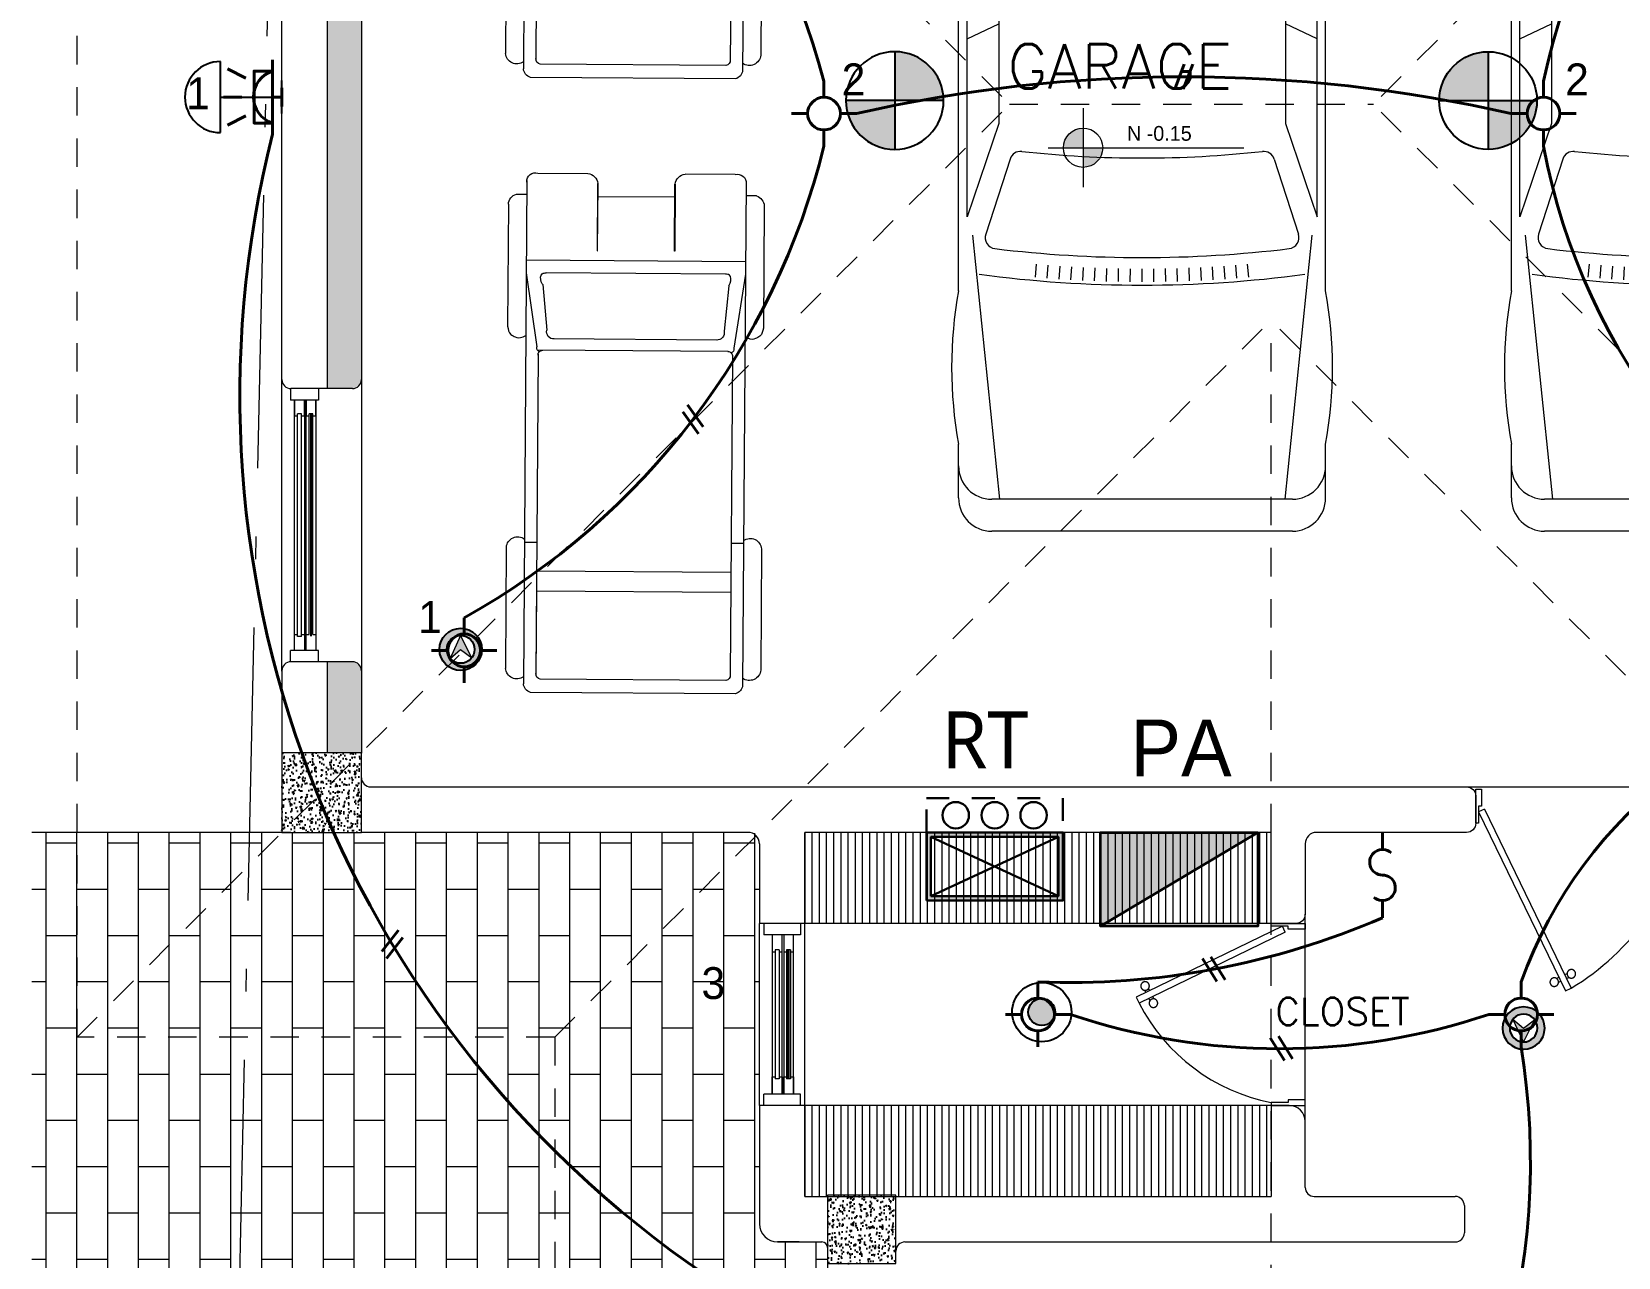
# Model space of a CAD drawing. Header units: metres. Extents: x 14 to 2416, y -346 to 476.
# Drawn here: x 26.85 to 33.83, y -78.89 to -73.51 of the extents above; entities that cross this region are included whole.
import ezdxf
from ezdxf.enums import TextEntityAlignment as Align

# ---------------------------------------------------------------- set-up
doc = ezdxf.new("R2010")
doc.units = ezdxf.units.M
for name, pattern in [('0', [0]), ('ACAD_ISO10W100', [18, 12, -3, 0, -3]), ('Dash Style-2', [0.694425, 0.48607, -0.208355]), ('HIDDEN2', [0.1875, 0.125, -0.0625])]:
    doc.linetypes.add(name, pattern=pattern)
doc.layers.get('0').update_dxf_attribs({"linetype": '0', "lineweight": 20})
for name, color, linetype, lineweight in [('02_mobiliario', 250, 'Continuous', 5), ('A-ANNO-TEXT', 20, 'Continuous', 13), ('A-DOOR', 35, 'Continuous', 5), ('A-WALL', 250, 'Continuous', 20), ('baños', 251, 'Continuous', 0), ('closets', 253, 'Continuous', 0), ('Columnas', 7, 'Continuous', 18), ('E Paneles', 238, 'Continuous', 35), ('E Registro Telef Sec', 160, 'Continuous', 35), ('E Registro Telefonico', 128, 'Continuous', 30), ('E Salida Interruptores', 22, 'Continuous', 40), ('E Salida Luces', 22, 'Continuous', 40), ('E Tuberia Emp Losa', 22, 'Continuous', 40), ('E Tuberia Emp Piso', 24, 'Dash Style-2', 40), ('MAVA', 1, 'Continuous', 15), ('MOBILIARIOS', 252, 'Continuous', 0), ('piscina', 131, 'Continuous', 0), ('piso', 253, 'Continuous', 0), ('textos', 7, 'Continuous', 0)]:
    doc.layers.add(name, color=color, linetype=linetype, lineweight=lineweight)
for name, color, linetype in [('HATCH', 8, 'Continuous'), ('MAVA LUM', 1, 'Continuous'), ('MAVA Luminarias', 1, 'Continuous')]:
    doc.layers.add(name, color=color, linetype=linetype)
doc.layers.add('hatch piso', color=253, linetype='Continuous', lineweight=0, transparency=0.7)
doc.layers.add('RELLENO SECCION', color=8, linetype='Continuous', lineweight=0, transparency=0.4)
doc.layers.add('SOLAR', color=7, linetype='ACAD_ISO10W100', lineweight=9, true_color=0xff1414)
doc.layers.add('Techos 1', color=7, linetype='HIDDEN2', lineweight=9, true_color=0x42391a)
doc.styles.add('CENTURY GOTHIC', font='GOTHIC.TTF')
doc.styles.add('DIMTEXT', font='dim.shx', dxfattribs={"width": 0.75})
doc.styles.add('ESC100-2mm', font='arial.ttf', dxfattribs={"height": 0.15})
doc.styles.add('RSA', font='trebuc.ttf', dxfattribs={"width": 0.75})
doc.styles.get("Standard").update_dxf_attribs({"font": 'arial.ttf', "height": 0.1875})

# ---------------------------------------------------------------- blocks, each defined once
blk = doc.blocks.new('SCONCE 1')
at = {"layer": 'MAVA Luminarias', "color": 5, "linetype": 'Continuous'}
for p, q in [((-1.374, 0.679), (-1.374, 1.191)), ((-0.931, 0.816), (-0.931, 1.054)), ((-1.374, 0.935), (-0.931, 0.935))]:
    blk.add_line(p, q, dxfattribs=at)
blk.add_arc((-1.374, 0.935), 0.256, 90, 270, dxfattribs=at)
blk = doc.blocks.new('SUPERFICIAL')
at = {"layer": 'MAVA LUM'}
h = blk.add_hatch(color=256, dxfattribs=at)
h.dxf.hatch_style = 1
edge = h.paths.add_edge_path()
edge.add_arc((0.0008, 0.0016), 0.059, 0, 360)
for radius in [0.1303, 0.0593]:
    blk.add_circle((0.0008, 0.0016, 0), radius, dxfattribs=at)
at = {"ltscale": 1e-05, "style": 'DIMTEXT', "flags": 1}
blk.add_attdef('MULTIPLICADOR', (0.0928, 0.4687), '', height=0.15, dxfattribs=at)
blk = doc.blocks.new('lum decorativa')
at = {"layer": 'MAVA Luminarias', "ltscale": 0.3, "transparency": 33554687}
h = blk.add_hatch(color=82, dxfattribs=at)
h.paths.add_polyline_path([(513802.9376, 2035251.3382, 0.414214), (513802.8639, 2035251.2646), (513802.9376, 2035251.2646)])
h.paths.add_polyline_path([(513802.9376, 2035251.1909, 0.414214), (513803.0112, 2035251.2646), (513802.9376, 2035251.2646)])
at = {"layer": 'MAVA Luminarias', "color": 82, "ltscale": 0.3, "transparency": 33554687}
for p, q in [((513802.9376, 2035251.3382), (513802.9376, 2035251.1909)), ((513802.8639, 2035251.2646), (513803.0112, 2035251.2646))]:
    blk.add_line(p, q, dxfattribs=at)
blk.add_circle((513802.9376, 2035251.2646), 0.0737, dxfattribs=at)
blk = doc.blocks.new('dl ip')
at = {"layer": 'MAVA', "transparency": 33554687}
h = blk.add_hatch(color=40, dxfattribs=at)
h.dxf.hatch_style = 1
h.paths.add_polyline_path([(94.7574, -111.2088), (94.7109, -111.2482), (94.6624, -111.2113), (94.7109, -111.3092)])
at = {"layer": 'MAVA Luminarias', "linetype": 'Continuous'}
h = blk.add_hatch(color=40, dxfattribs=at)
h.paths.add_polyline_path([(94.618, -111.2482, 1), (94.8039, -111.2482, 1)])
h.paths.add_polyline_path([(94.7719, -111.2482, -1), (94.6499, -111.2482, -1)], flags=16)
at = {"layer": 'MAVA', "color": 40}
for p, q in [((94.7109, -111.2482), (94.6624, -111.2113)), ((94.6624, -111.2113), (94.7109, -111.3092)), ((94.7109, -111.3092), (94.7574, -111.2088)), ((94.7574, -111.2088), (94.7109, -111.2482))]:
    blk.add_line(p, q, dxfattribs=at)
at = {"layer": 'MAVA Luminarias', "color": 40, "linetype": 'Continuous'}
for radius in [0.093, 0.061]:
    blk.add_circle((94.7109, -111.2482), radius, dxfattribs=at)
blk = doc.blocks.new('A$C95be60c7')
at = {"layer": 'A-DOOR'}
for p, q in [((0.4752, 0.7426), (0.4497, 0.7302)), ((0.762, 0.0876), (0.4497, 0.7302)), ((0.7875, 0.1), (0.4752, 0.7426)), ((0.4958, 0.7003), (0.506, 0.7052)), ((0.4703, 0.6879), (0.4601, 0.6829)), ((0.4785, 0.671), (0.4683, 0.666)), ((0.504, 0.6833), (0.5143, 0.6883)), ((0.762, 0.0876), (0.7875, 0.1))]:
    blk.add_line(p, q, dxfattribs=at)
for points in [[(0, 0), (0.025, 0), (0.025, 0.075), (0.0125, 0.075), (0.0125, 0.15), (0, 0.15), (0, 0)], [(0.8, 0), (0.775, 0), (0.775, 0.075), (0.7875, 0.075), (0.7875, 0.15), (0.8, 0.15), (0.8, 0)]]:
    blk.add_lwpolyline(points, dxfattribs=at)
blk.add_arc((0.8309, -0.0119), 0.8343, 117.18736, 168.8099, dxfattribs=at)
for points in [[(0.506, 0.7039), (0.506, 0.709), (0.511, 0.7177), (0.5198, 0.7227), (0.5298, 0.7227), (0.5386, 0.7177), (0.5436, 0.7089), (0.5436, 0.6989), (0.5386, 0.6901), (0.5298, 0.6851), (0.5197, 0.6851), (0.511, 0.6901), (0.506, 0.6989), (0.506, 0.7039)], [(0.4307, 0.6673), (0.4307, 0.6724), (0.4358, 0.6811), (0.4445, 0.6861), (0.4546, 0.6861), (0.4633, 0.6811), (0.4684, 0.6724), (0.4683, 0.6623), (0.4633, 0.6535), (0.4546, 0.6485), (0.4445, 0.6485), (0.4357, 0.6536), (0.4307, 0.6623), (0.4307, 0.6673)]]:
    blk.add_open_spline(points, degree=2, dxfattribs=at)
blk = doc.blocks.new('puerta 1.00')
at = {"layer": 'A-DOOR'}
for p, q in [((-0.15, -0.0125), (-0.9369, -0.3949)), ((-0.1376, -0.038), (-0.9245, -0.4204)), ((-0.1376, -0.038), (-0.15, -0.0125)), ((-0.9369, -0.3949), (-0.9245, -0.4204)), ((-0.8946, -0.3743), (-0.8996, -0.3641)), ((-0.8777, -0.3661), (-0.8826, -0.3559)), ((-0.8822, -0.3998), (-0.8772, -0.4101)), ((-0.8653, -0.3916), (-0.8603, -0.4018))]:
    blk.add_line(p, q, dxfattribs=at)
for points in [[(-0.05, 0), (-0.05, -0.025), (-0.125, -0.025), (-0.125, -0.0125), (-0.2, -0.0125), (-0.2, 0), (-0.05, 0)], [(-0.05, -0.95), (-0.05, -0.925), (-0.125, -0.925), (-0.125, -0.9375), (-0.2, -0.9375), (-0.2, -0.95), (-0.05, -0.95)]]:
    blk.add_lwpolyline(points, dxfattribs=at)
blk.add_arc((0.0366, 0.1602), 1.1229, 211.13358, 257.83427, dxfattribs=at)
for points in [[(-0.8982, -0.3642), (-0.9033, -0.3642), (-0.912, -0.3591), (-0.917, -0.3504), (-0.917, -0.3403), (-0.912, -0.3316), (-0.9033, -0.3265), (-0.8932, -0.3265), (-0.8844, -0.3316), (-0.8794, -0.3403), (-0.8794, -0.3504), (-0.8844, -0.3591), (-0.8932, -0.3642), (-0.8982, -0.3642)], [(-0.8617, -0.4394), (-0.8667, -0.4394), (-0.8754, -0.4344), (-0.8805, -0.4256), (-0.8805, -0.4156), (-0.8754, -0.4068), (-0.8667, -0.4018), (-0.8566, -0.4018), (-0.8479, -0.4068), (-0.8428, -0.4156), (-0.8428, -0.4257), (-0.8479, -0.4344), (-0.8566, -0.4394), (-0.8617, -0.4394)]]:
    blk.add_open_spline(points, degree=2, dxfattribs=at)
blk = doc.blocks.new('PL BASE 1N NASAS 09')
at = {"layer": 'closets', "transparency": 33554687}
h = blk.add_hatch(dxfattribs=at)
h.set_pattern_fill('LINE', color=256, scale=0.01, angle=90)
h.set_pattern_definition([(90, (-228.034673, 137.009548), (-0.03175, 2e-18), [])])
h.paths.add_polyline_path([(-120.1315, -42.0498), (-118.0811, -42.0498), (-118.0811, -41.6498), (-120.1315, -41.6498)])
h = blk.add_hatch(dxfattribs=at)
h.set_pattern_fill('LINE', color=256, scale=0.01, angle=90)
h.set_pattern_definition([(90, (-228.034673, 138.20951), (-0.03175, 2e-18), [])])
h.paths.add_polyline_path([(-120.1311, -43.2498), (-118.0815, -43.2498), (-118.0815, -42.8498), (-120.1311, -42.8498)])
at = {"layer": 'HATCH'}
h = blk.add_hatch(dxfattribs=at)
h.set_pattern_fill('AR-CONC', color=256, scale=0.00032)
h.paths.add_polyline_path([(-122.4311, -41.6497), (-122.0811, -41.6497), (-122.0811, -41.2997), (-122.4311, -41.2997)])
h = blk.add_hatch(dxfattribs=at)
h.set_pattern_fill('AR-CONC', color=256, scale=0.00032)
h.paths.add_polyline_path([(-120.0311, -43.5443), (-119.7311, -43.5443), (-119.7311, -43.2443), (-120.0311, -43.2443)])
at = {"layer": 'RELLENO SECCION', "true_color": 0xc7c8ca}
h = blk.add_hatch(color=9, dxfattribs=at)
h.dxf.hatch_style = 1
h.paths.add_polyline_path([(-122.0811, -35.5997), (-122.2311, -35.5997), (-122.2311, -35.9997), (-122.1211, -35.9997, 0.414214), (-122.0811, -35.9597)])
h.paths.add_polyline_path([(-122.0811, -37.2397, 0.414214), (-122.1211, -37.1997), (-122.2311, -37.1997), (-122.2311, -39.6997), (-122.1211, -39.6997, 0.414214), (-122.0811, -39.6597)])
h.paths.add_polyline_path([(-122.0811, -40.9397, 0.414214), (-122.1211, -40.8997), (-122.2311, -40.8997), (-122.2311, -41.2997), (-122.0811, -41.2997)])
at = {"layer": 'textos', "transparency": 33554534}
h = blk.add_hatch(color=256, dxfattribs=at)
h.dxf.hatch_style = 1
h.paths.add_polyline_path([(-118.9079, -38.5541, 0.414214), (-118.9944, -38.6407), (-118.9079, -38.6407)])
h.paths.add_polyline_path([(-118.8213, -38.6407), (-118.9079, -38.6407), (-118.9079, -38.7272, 0.414214)])
at = {"layer": 'A-DOOR'}
for p, q in [((-122.3935, -39.6997), (-122.3935, -39.7497)), ((-122.2695, -39.7497), (-122.3935, -39.7497)), ((-122.3751, -40.8497), (-122.3751, -39.7497)), ((-122.3321, -39.7497), (-122.3321, -40.8497)), ((-122.3245, -40.8497), (-122.3245, -39.7497)), ((-122.2815, -39.7497), (-122.2815, -40.8497)), ((-122.2695, -39.6997), (-122.2695, -39.7497)), ((-122.3623, -40.7884), (-122.3623, -39.811)), ((-122.3449, -39.811), (-122.3623, -39.811)), ((-122.3449, -40.7884), (-122.3449, -39.811)), ((-122.3117, -40.7797), (-122.3117, -39.811)), ((-122.2943, -39.811), (-122.3117, -39.811)), ((-122.2943, -40.7797), (-122.2943, -39.811)), ((-122.3449, -40.7884), (-122.3623, -40.7884)), ((-122.2695, -40.8497), (-122.3935, -40.8497)), ((-122.3935, -40.8997), (-122.3935, -40.8497)), ((-122.2695, -40.8997), (-122.2695, -40.8497)), ((-120.3311, -42.8498), (-120.3311, -42.0498)), ((-120.3111, -42.0498), (-120.3111, -42.0998)), ((-120.1511, -42.0498), (-120.1511, -42.0998)), ((-120.1311, -42.8498), (-120.1311, -42.0498)), ((-120.1511, -42.0998), (-120.3111, -42.0998)), ((-120.2746, -42.0998), (-120.2746, -42.7998)), ((-120.2317, -42.7998), (-120.2317, -42.0998)), ((-120.2241, -42.0998), (-120.2241, -42.7998)), ((-120.1811, -42.7998), (-120.1811, -42.0998)), ((-120.2619, -42.1666), (-120.2619, -42.733)), ((-120.2445, -42.1666), (-120.2619, -42.1666)), ((-120.2445, -42.1666), (-120.2445, -42.733)), ((-120.2113, -42.1666), (-120.2113, -42.733)), ((-120.1939, -42.1666), (-120.2113, -42.1666)), ((-120.1939, -42.1666), (-120.1939, -42.733)), ((-120.2445, -42.733), (-120.2619, -42.733)), ((-120.1939, -42.733), (-120.2113, -42.733)), ((-120.1511, -42.7998), (-120.3111, -42.7998)), ((-120.3111, -42.8498), (-120.3111, -42.7998)), ((-120.1511, -42.8498), (-120.1511, -42.7998))]:
    blk.add_line(p, q, dxfattribs=at)
for points in [[(-122.3449, -39.8197), (-122.3321, -39.8197), (-122.3321, -39.7497), (-122.3751, -39.7497), (-122.3751, -39.8197), (-122.3623, -39.8197)], [(-122.2943, -39.8197), (-122.2815, -39.8197), (-122.2815, -39.7497), (-122.3245, -39.7497), (-122.3245, -39.8197), (-122.3117, -39.8197)], [(-122.3449, -40.7797), (-122.3321, -40.7797), (-122.3321, -40.8497), (-122.3751, -40.8497), (-122.3751, -40.7797), (-122.3623, -40.7797)], [(-122.2943, -40.7797), (-122.2815, -40.7797), (-122.2815, -40.8497), (-122.3245, -40.8497), (-122.3245, -40.7797), (-122.3117, -40.7797)], [(-120.2445, -42.1749), (-120.2317, -42.1749), (-120.2317, -42.0998), (-120.2746, -42.0998), (-120.2746, -42.1749), (-120.2619, -42.1749)], [(-120.1939, -42.1749), (-120.1811, -42.1749), (-120.1811, -42.0998), (-120.2241, -42.0998), (-120.2241, -42.1749), (-120.2113, -42.1749)], [(-120.2445, -42.7243), (-120.2317, -42.7243), (-120.2317, -42.7998), (-120.2746, -42.7998), (-120.2746, -42.7243), (-120.2619, -42.7243)], [(-120.1939, -42.7243), (-120.1811, -42.7243), (-120.1811, -42.7998), (-120.2241, -42.7998), (-120.2241, -42.7243), (-120.2113, -42.7243)]]:
    blk.add_lwpolyline(points, dxfattribs=at)
at = {"layer": 'A-WALL'}
for p, q in [((-122.0811, -35.5997), (-122.0811, -41.2997)), ((-122.4311, -39.6597), (-122.4311, -37.2397)), ((-122.2311, -39.6997), (-122.2311, -37.1997)), ((-122.4311, -40.941), (-122.4311, -39.6597)), ((-122.1211, -39.6997), (-122.3911, -39.6997)), ((-122.4311, -40.9397), (-122.4311, -41.6097)), ((-122.1211, -40.8997), (-122.3911, -40.8997)), ((-122.2311, -41.2997), (-122.2311, -40.8997)), ((-120.3811, -41.6497), (-122.0811, -41.6497)), ((-120.1311, -41.6497), (-120.1311, -42.0498)), ((-118.0811, -42.047), (-118.0811, -41.6497)), ((-120.3311, -41.6997), (-120.3311, -42.0498)), ((-120.1311, -42.0498), (-120.3311, -42.0498)), ((-120.3311, -42.8498), (-120.3311, -43.3698)), ((-120.1311, -42.8498), (-120.3311, -42.8498)), ((-120.1311, -42.8498), (-120.1311, -43.2498)), ((-118.0011, -42.8498), (-118.0811, -42.8498)), ((-118.0811, -42.8525), (-118.0811, -43.2504)), ((-117.9311, -43.2098), (-117.9311, -42.9198)), ((-120.1311, -43.2498), (-118.0811, -43.2498)), ((-117.8911, -43.2498), (-117.2711, -43.2498)), ((-117.2311, -43.2898), (-117.2311, -43.4098)), ((-120.2511, -43.4498), (-120.0561, -43.4498)), ((-119.6911, -43.4498), (-117.2711, -43.4498)), ((-120.0311, -43.4741), (-120.0311, -44.2248))]:
    blk.add_line(p, q, dxfattribs=at)
at = {"layer": 'A-WALL', "transparency": 33554684}
blk.add_line((-120.1559, -43.4498), (-120.2511, -43.4498), dxfattribs=at)
at = {"layer": 'A-WALL'}
blk.add_lwpolyline([(-122.0411, -41.4497), (-117.2211, -41.4497, -0.414214), (-117.1811, -41.4897), (-117.1811, -41.6097, -0.414214), (-117.2211, -41.6497), (-117.8811, -41.6497, 0.414214), (-117.9311, -41.6997), (-117.9311, -42.0098, -0.414214), (-117.9711, -42.0498), (-118.0811, -42.0498)], format="xyb", dxfattribs=at)
blk.add_lwpolyline([(-118.0811, -41.6497), (-120.1311, -41.6497)], dxfattribs=at)
for centre, radius, start, end in [((-122.3911, -39.6597), 0.04, 180, 270), ((-122.1211, -39.6597), 0.04, 270, 360), ((-122.3911, -40.9397), 0.04, 90, 180), ((-122.1211, -40.9397), 0.04, 0, 90), ((-122.0411, -41.4097), 0.04, 180, 270), ((-120.3811, -41.6997), 0.05, 0, 90), ((-118.0011, -42.9198), 0.07, 0, 90), ((-117.8911, -43.2098), 0.04, 180, 270), ((-117.2711, -43.2898), 0.04, 0, 90), ((-120.2511, -43.3698), 0.08, 180, 270), ((-119.6911, -43.4898), 0.04, 90, 180), ((-117.2711, -43.4098), 0.04, 270, 0)]:
    blk.add_arc(centre, radius, start, end, dxfattribs=at)
at = {"layer": 'A-WALL', "transparency": 33554684}
blk.add_arc((-120.0561, -43.4748), 0.025, 0, 90, dxfattribs=at)
at = {"layer": 'closets', "transparency": 33554687}
for p, q in [((-118.0811, -42.0498), (-120.1311, -42.0498)), ((-118.0815, -42.8498), (-120.1311, -42.8498))]:
    blk.add_line(p, q, dxfattribs=at)
at = {"layer": 'Columnas'}
for points in [[(-122.4311, -41.6497), (-122.0811, -41.6497), (-122.0811, -41.2997), (-122.4311, -41.2997)], [(-120.0311, -43.5443), (-119.7311, -43.5443), (-119.7311, -43.2443), (-120.0311, -43.2443)]]:
    blk.add_lwpolyline(points, close=True, dxfattribs=at)
at = {"layer": 'piscina', "const_width": 0.01}
for points in [[(-122.303, -39.811), (-122.303, -40.7884)], [(-120.2026, -42.1666), (-120.2026, -42.733)]]:
    blk.add_lwpolyline(points, dxfattribs=at)
at = {"layer": 'piso'}
for p, q in [((-117.2211, -41.4497), (-116.1911, -41.4497)), ((-122.3911, -41.6497), (-123.5311, -41.6497)), ((-117.9311, -42.9198), (-117.9311, -42.0098))]:
    blk.add_line(p, q, dxfattribs=at)
at = {"layer": 'Techos 1'}
for p, q in [((-123.3311, -42.5497), (-123.3311, -34.3497)), ((-123.3311, -34.3497), (-119.2311, -38.4497)), ((-113.5311, -34.3497), (-117.6311, -38.4497)), ((-123.3311, -42.5497), (-119.2311, -38.4497)), ((-119.2311, -38.4497), (-117.6311, -38.4497)), ((-113.5311, -42.5497), (-117.6311, -38.4497)), ((-121.2311, -42.5497), (-118.0811, -39.3997)), ((-118.0811, -51.0997), (-118.0811, -39.3997)), ((-114.9311, -42.5497), (-118.0811, -39.3997)), ((-121.2311, -42.5497), (-123.3311, -42.5497)), ((-121.2311, -42.5497), (-121.2311, -47.9498))]:
    blk.add_line(p, q, dxfattribs=at)
at = {"layer": 'textos'}
for p, q in [((-118.9079, -38.4667), (-118.9079, -38.8146)), ((-119.0617, -38.6407), (-118.2008, -38.6407))]:
    blk.add_line(p, q, dxfattribs=at)
blk.add_circle((-118.9079, -38.6407), 0.0865, dxfattribs=at)
at = {"layer": 'A-DOOR', "rotation": 90.00000000000001}
for name, p in [('puerta 1.00', (-117.1811, -41.4097)), ('A$C95be60c7', (-117.9311, -42.8498))]:
    blk.add_blockref(name, p, dxfattribs=at)
at = {"layer": 'baños', "linetype": 'Continuous'}
for tag, p in [('MODELNUMBER', (-121.6562, -54.8273)), ('TRADENAME', (-121.6562, -54.8273)), ('PRODUCT', (-121.6562, -54.8274)), ('MATERIAL', (-121.6562, -54.8274))]:
    blk.add_attdef(tag, p, '', height=0.0000254, rotation=359.99992, dxfattribs=at)
at = {"layer": 'textos', "width": 3.404877}
for s, insert, char_height, attachment_point in [('{\\Fromans|c0; GARAGE}', (-119.3734, -38.3805), 0.195, 7), ('{\\Fromans|c0;\\H0.8x;CLOSET\\H1.25x; }', (-117.471, -42.4973), 0.15, 9)]:
    blk.add_mtext(s, dxfattribs=dict(at, insert=insert, char_height=char_height, attachment_point=attachment_point))
at = {"layer": 'textos', "insert": (-118.7149, -38.5453), "char_height": 0.065, "attachment_point": 1, "style": 'ESC100-2mm'}
blk.add_mtext_dynamic_manual_height_columns('{\\Ftxt|c0;N -0.15}', width=2.216942, gutter_width=0.5, heights=[0], dxfattribs=at)
blk = doc.blocks.new('carro1')
at = {"layer": 'MOBILIARIOS'}
for p, q in [((-0.3195, 1.577), (-0.7087, 1.577)), ((-0.3195, 1.577), (-0.7087, 1.577)), ((0, 1.5395), (0.2941, 1.4)), ((1.7417, 1.5395), (0, 1.5395)), ((1.7417, 1.5395), (0, 1.5395)), ((0, 1.5395), (0.2941, 1.4)), ((0.3093, 1.5395), (0.2941, 1.4)), ((0.3093, 1.5395), (0.2941, 1.4)), ((2.066, 1.577), (0.3591, 1.577)), ((2.066, 1.577), (0.3591, 1.577)), ((0.845, 1.5395), (0.8104, 1.4)), ((0.845, 1.5395), (0.8104, 1.4)), ((0.9588, 1.5395), (0.8933, 1.4)), ((0.9588, 1.5395), (0.8933, 1.4)), ((1.3304, 1.4), (1.7417, 1.5395)), ((1.3304, 1.4), (1.7417, 1.5395)), ((2.9764, 1.577), (2.7405, 1.577)), ((2.9764, 1.577), (2.7405, 1.577)), ((-0.047, 1.3442), (-0.6952, 1.5015)), ((-0.047, 1.3442), (-0.6952, 1.5015)), ((1.8223, 1.5157), (2.9825, 1.3968)), ((1.8223, 1.5157), (2.9825, 1.3968)), ((-0.855, 1.4307), (-0.855, 0.1088)), ((-0.855, 1.4307), (-0.855, 0.1088)), ((-0.72, 1.4307), (-0.72, 0.1088)), ((-0.72, 1.4307), (-0.72, 0.1088)), ((-0.0704, 1.3295), (-0.4803, 1.4289)), ((-0.0704, 1.3295), (-0.4803, 1.4289)), ((0.2941, 1.4), (1.3304, 1.4)), ((0.2941, 1.4), (1.3304, 1.4)), ((1.4872, 1.3505), (1.8172, 1.4575)), ((1.4872, 1.3505), (1.8172, 1.4575)), ((2.9825, 1.4307), (2.9825, 0.1088)), ((2.9825, 1.4307), (2.9825, 0.1088)), ((3.1227, 1.4307), (3.1227, 0.1088)), ((3.1227, 1.4307), (3.1227, 0.1088)), ((-0.5405, 0.1655), (-0.5405, 1.3816)), ((-0.5405, 0.1655), (-0.5405, 1.3816)), ((-0.0332, 0.2651), (-0.0332, 1.282)), ((-0.0332, 0.2651), (-0.0332, 1.282)), ((0.0647, 1.2021), (0.0647, 0.3374)), ((0.0647, 1.2021), (0.0647, 0.3374)), ((2.0065, 1.2385), (1.9496, 1.2336)), ((2.0065, 1.2385), (1.9496, 1.2336)), ((2.0108, 1.1866), (1.9538, 1.1821)), ((2.0108, 1.1866), (1.9538, 1.1821)), ((2.0147, 1.1345), (1.9575, 1.1306)), ((2.0147, 1.1345), (1.9575, 1.1306)), ((2.018, 1.0826), (1.9608, 1.0792)), ((2.018, 1.0826), (1.9608, 1.0792)), ((2.0206, 1.0305), (1.9636, 1.0277)), ((2.0206, 1.0305), (1.9636, 1.0277)), ((2.023, 0.9784), (1.9659, 0.9762)), ((2.023, 0.9784), (1.9659, 0.9762)), ((2.0248, 0.9262), (1.9677, 0.9245)), ((2.0248, 0.9262), (1.9677, 0.9245)), ((2.026, 0.8741), (1.9688, 0.8729)), ((2.026, 0.8741), (1.9688, 0.8729)), ((2.0267, 0.8218), (1.9696, 0.8214)), ((2.0267, 0.8218), (1.9696, 0.8214)), ((2.027, 0.7697), (1.9699, 0.7697)), ((2.027, 0.7697), (1.9699, 0.7697)), ((2.0267, 0.7176), (1.9696, 0.7181)), ((2.0267, 0.7176), (1.9696, 0.7181)), ((2.026, 0.6654), (1.9688, 0.6666)), ((2.026, 0.6654), (1.9688, 0.6666)), ((2.023, 0.5611), (1.9659, 0.5633)), ((2.023, 0.5611), (1.9659, 0.5633)), ((2.0248, 0.6133), (1.9677, 0.615)), ((2.0248, 0.6133), (1.9677, 0.615)), ((2.0206, 0.509), (1.9636, 0.5118)), ((2.0206, 0.509), (1.9636, 0.5118)), ((2.018, 0.4569), (1.9608, 0.4603)), ((2.018, 0.4569), (1.9608, 0.4603)), ((2.0108, 0.3529), (1.9538, 0.3573)), ((2.0108, 0.3529), (1.9538, 0.3573)), ((2.0147, 0.405), (1.9575, 0.4088)), ((2.0147, 0.405), (1.9575, 0.4088)), ((2.0065, 0.3009), (1.9496, 0.3058)), ((2.0065, 0.3009), (1.9496, 0.3058)), ((-0.0704, 0.2176), (-0.4803, 0.1182)), ((-0.0704, 0.2176), (-0.4803, 0.1182)), ((-0.047, 0.1953), (-0.6952, 0.038)), ((-0.047, 0.1953), (-0.6952, 0.038)), ((1.4872, 0.189), (1.8172, 0.082)), ((1.4872, 0.189), (1.8172, 0.082)), ((1.8223, 0.0238), (2.9825, 0.1427)), ((1.8223, 0.0238), (2.9825, 0.1427)), ((0, 0), (0.2941, 0.1395)), ((0, 0), (0.2941, 0.1395)), ((0.3093, 0), (0.2941, 0.1395)), ((0.2941, 0.1395), (1.3304, 0.1395)), ((0.3093, 0), (0.2941, 0.1395)), ((0.2941, 0.1395), (1.3304, 0.1395)), ((0.845, 0), (0.8104, 0.1395)), ((0.845, 0), (0.8104, 0.1395)), ((0.9588, 0), (0.8933, 0.1395)), ((0.9588, 0), (0.8933, 0.1395)), ((1.3304, 0.1395), (1.7417, 0)), ((1.3304, 0.1395), (1.7417, 0)), ((1.7417, 0), (0, 0)), ((1.7417, 0), (0, 0)), ((-0.3195, -0.0375), (-0.7087, -0.0375)), ((-0.3195, -0.0375), (-0.7087, -0.0375)), ((2.066, -0.0375), (0.3591, -0.0375)), ((2.066, -0.0375), (0.3591, -0.0375)), ((2.9764, -0.0375), (2.7405, -0.0375)), ((2.9764, -0.0375), (2.7405, -0.0375))]:
    blk.add_line(p, q, dxfattribs=at)
for centre, radius, start, end in [((2.4033, -0.2902), 1.8974, 79.76163, 100.23837), ((2.4033, -0.2902), 1.8974, 79.76163, 100.23837), ((-0.7089, 1.4309), 0.1461, 89.91745, 180.08243), ((-0.7089, 1.4309), 0.1461, 89.91745, 180.08243), ((-0.5737, 1.4306), 0.1463, 90.01715, 179.98288), ((-0.5737, 1.4306), 0.1463, 90.01715, 179.98288), ((0.0198, -0.727), 2.3288, 81.62164, 98.37836), ((0.0198, -0.727), 2.3288, 81.62164, 98.37836), ((2.8362, 1.4306), 0.1463, 0.0171, 89.98291), ((2.8362, 1.4306), 0.1463, 0.0171, 89.98291), ((2.9764, 1.4306), 0.1463, 0.0171, 89.98291), ((2.9764, 1.4306), 0.1463, 0.0171, 89.98291), ((-3.3503, 0.7697), 5.3917, 352.36711, 7.63289), ((-3.3503, 0.7697), 5.3917, 352.36711, 7.63289), ((-0.4918, 1.3815), 0.0488, 76.36609, 179.91083), ((-0.4918, 1.3815), 0.0488, 76.36609, 179.91083), ((1.8324, 1.4112), 0.0487, 6.83565, 108.16986), ((1.8324, 1.4112), 0.0487, 6.83565, 108.16986), ((-3.4107, 0.7697), 5.3309, 353.02615, 6.97385), ((-3.4107, 0.7697), 5.3309, 353.02615, 6.97385), ((-0.082, 1.2821), 0.0488, 359.91098, 76.26071), ((-0.082, 1.2821), 0.0488, 359.91098, 76.26071), ((-0.0817, 1.202), 0.1464, 0.04437, 76.31775), ((-0.0817, 1.202), 0.1464, 0.04437, 76.31775), ((1.5025, 1.3039), 0.049, 108.10553, 185.97443), ((1.5025, 1.3039), 0.049, 108.10553, 185.97443), ((-3.3795, 0.7697), 4.8621, 353.75282, 6.24718), ((-3.3795, 0.7697), 4.8621, 353.75282, 6.24718), ((-0.0817, 0.3375), 0.1464, 283.68224, 359.95563), ((-0.0817, 0.3375), 0.1464, 283.68224, 359.95563), ((-0.082, 0.265), 0.0488, 283.73933, 0.08914), ((-0.082, 0.265), 0.0488, 283.73933, 0.08914), ((1.5025, 0.2356), 0.049, 174.02557, 251.89446), ((1.5025, 0.2356), 0.049, 174.02557, 251.89446), ((-0.4918, 0.1656), 0.0488, 180.08906, 283.63393), ((-0.4918, 0.1656), 0.0488, 180.08906, 283.63393), ((-0.7089, 0.1086), 0.1461, 179.91757, 270.08254), ((-0.7089, 0.1086), 0.1461, 179.91757, 270.08254), ((-0.5737, 0.1088), 0.1463, 180.01713, 269.98285), ((-0.5737, 0.1088), 0.1463, 180.01713, 269.98285), ((1.8324, 0.1283), 0.0487, 251.83015, 353.16435), ((1.8324, 0.1283), 0.0487, 251.83015, 353.16435), ((2.8362, 0.1088), 0.1463, 270.0171, 359.9829), ((2.8362, 0.1088), 0.1463, 270.0171, 359.9829), ((2.9764, 0.1088), 0.1463, 270.0171, 359.9829), ((2.9764, 0.1088), 0.1463, 270.0171, 359.9829), ((0.0198, 2.2664), 2.3288, 261.62164, 278.37837), ((0.0198, 2.2664), 2.3288, 261.62164, 278.37837), ((2.4033, 1.8296), 1.8974, 259.76163, 280.23837), ((2.4033, 1.8296), 1.8974, 259.76163, 280.23837)]:
    blk.add_arc(centre, radius, start, end, dxfattribs=at)
blk = doc.blocks.new('carritogolf')
at = {"layer": 'MOBILIARIOS', "linetype": 'Continuous'}
for p, q in [((0.8708, 1.8218), (-0.0304, 1.8155)), ((-0.046, -0.4341), (-0.0614, 1.7772)), ((0.8286, 1.7635), (0.0127, 1.7578)), ((0.9178, -0.4274), (0.9024, 1.7839)), ((-0.1365, 1.1773), (-0.1402, 1.71)), ((0.0031, 0.3297), (-0.0066, 1.7372)), ((-0.0041, 1.3704), (-0.0066, 1.7372)), ((0.858, 0.3357), (0.8482, 1.7431)), ((0.9858, 1.1851), (0.9821, 1.7178)), ((0.8508, 1.3764), (-0.0041, 1.3704)), ((0.8514, 1.2891), (-0.0035, 1.2831)), ((-0.0571, 1.1547), (-0.0026, 1.1551)), ((0.9068, 1.1614), (0.8523, 1.161)), ((-0.0488, -0.0286), (-0.0023, 0.297)), ((0.8393, 0.3177), (0.001, 0.3119)), ((0.915, -0.0219), (0.8639, 0.3031)), ((0.0235, 0.0232), (0.0419, 0.223)), ((0.7923, 0.2671), (0.0698, 0.2621)), ((0.8419, 0.0289), (0.8208, 0.2284)), ((0.9978, -0.3225), (0.9941, 0.2142)), ((-0.1274, -0.3303), (-0.1312, 0.2063)), ((0.8274, -0.0225), (0.0388, -0.028)), ((0.9154, -0.077), (-0.0485, -0.0837)), ((-0.0924, -0.3744), (-0.0464, -0.374)), ((0.604, -0.3602), (0.2647, -0.3626)), ((0.9634, -0.367), (0.9174, -0.3673)), ((0.0027, -0.4662), (0.2225, -0.4647)), ((0.8695, -0.4602), (0.6498, -0.4617))]:
    blk.add_line(p, q, dxfattribs=at)
for points in [[(0.2631, -0.1256), (0.2651, -0.1255), (0.2672, -0.4207), (0.2651, -0.4207)], [(0.6045, -0.1232), (0.6024, -0.1232), (0.6044, -0.4183), (0.6065, -0.4183)]]:
    blk.add_lwpolyline(points, close=True, dxfattribs=at)
for centre, radius, start, end in [((-0.0185, 1.7742), 0.043, 106.01267, 176.0096), ((0.8596, 1.7803), 0.043, 4.78762, 74.78456), ((-0.0904, 1.7061), 0.0499, 54.13094, 175.53097), ((0.0167, 1.7347), 0.0235, 99.8611, 186.93711), ((0.8249, 1.7403), 0.0235, 353.86012, 80.93612), ((0.9324, 1.7132), 0.0499, 5.26625, 126.66628), ((-0.0868, 1.1818), 0.0499, 185.26625, 306.66628), ((0.9361, 1.189), 0.0499, 234.13094, 355.53097), ((0.0165, 0.3007), 0.0192, 114.75349, 190.88841), ((0.0226, 0.3316), 0.0196, 175.36198, 272.11485), ((0.8385, 0.3373), 0.0196, 268.68238, 5.43525), ((0.8451, 0.3064), 0.0192, 349.90882, 66.04373), ((0.0721, 0.2309), 0.0313, 86.5993, 194.63218), ((0.7904, 0.2359), 0.0313, 346.16504, 94.19793), ((-0.0764, -0.3257), 0.0513, 185.16806, 251.74396), ((0.9467, -0.3185), 0.0513, 289.05326, 355.62917), ((0.6542, -0.414), 0.0479, 185.13353, 264.65515), ((-0.0087, -0.4305), 0.0375, 175.25565, 287.69393), ((0.2174, -0.4171), 0.0479, 276.14207, 355.6637), ((0.8804, -0.4243), 0.0375, 253.10329, 5.54158)]:
    blk.add_arc(centre, radius, start, end, dxfattribs=at)
for points in [[(-0.1312, 0.2063), (-0.1286, 0.2203), (-0.1247, 0.2421), (-0.0914, 0.2549), (-0.0785, 0.2604), (-0.0531, 0.2483), (-0.0508, 0.2466)], [(0.9941, 0.2142), (0.9913, 0.2281), (0.9871, 0.2499), (0.9536, 0.2622), (0.9407, 0.2675), (0.9154, 0.255), (0.9131, 0.2533)]]:
    blk.add_open_spline(points, degree=3, knots=[0, 0, 0, 0, 0.0431757, 0.0672409, 0.1048601, 0.1145034, 0.1145034, 0.1145034, 0.1145034], dxfattribs=at)
for points in [[(0.0235, 0.0232), (0.0173, 0.0108), (0.0213, -0.0244), (0.0388, -0.028)], [(0.8419, 0.0289), (0.8483, 0.0166), (0.8448, -0.0187), (0.8274, -0.0225)]]:
    blk.add_spline(points, degree=3, dxfattribs=at)
blk = doc.blocks.new('PL MUEBLES 1N NASAS 09')
at = {"layer": 'hatch piso'}
h = blk.add_hatch(dxfattribs=at)
h.set_pattern_fill('AR-BRSTD', color=256, scale=0.002, angle=-90)
h.set_pattern_definition([(270, (-8.74588, 232.01007), (0.1354836, -2e-17), []), (0, (-8.74588, 232.01007), (0.1354836, 0.2032), [0.1354836, -0.1354836])])
edge = h.paths.add_edge_path()
edge.add_line((62.3305, 47.1481), (63.2305, 47.1481))
edge.add_line((63.2305, 47.1481), (63.2305, 48.4481))
edge.add_line((63.2305, 48.4481), (56.5331, 48.4481))
edge.add_line((56.5331, 48.4481), (56.5331, 48.2731))
edge.add_line((56.5331, 48.2731), (56.3831, 48.2731))
edge.add_line((56.3831, 48.2731), (56.3831, 48.4536))
edge.add_line((56.3831, 48.4536), (54.5879, 48.4536))
edge.add_line((54.5879, 48.4536), (54.5879, 46.9481))
edge.add_line((54.5879, 46.9481), (55.8257, 46.9481))
edge.add_arc((55.8755, 46.9973), 0.07, 180, 224.67274, ccw=False)
edge.add_line((55.8055, 46.9973), (55.8055, 47.1073))
edge.add_arc((55.8755, 47.1073), 0.07, 90, 180, ccw=False)
edge.add_line((55.8755, 47.1773), (55.9855, 47.1773))
edge.add_arc((55.9855, 47.1073), 0.07, 0, 90, ccw=False)
edge.add_line((56.0555, 47.1073), (56.0555, 46.9973))
edge.add_arc((55.9855, 46.9973), 0.07, -44.67274, 0, ccw=False)
edge.add_line((56.0353, 46.9481), (59.0257, 46.9481))
edge.add_arc((59.0755, 46.9973), 0.07, 180, 224.67276, ccw=False)
edge.add_line((59.0055, 46.9973), (59.0055, 47.1073))
edge.add_arc((59.0755, 47.1073), 0.07, 90, 180, ccw=False)
edge.add_line((59.0755, 47.1773), (59.1855, 47.1773))
edge.add_arc((59.1855, 47.1073), 0.07, 0, 90, ccw=False)
edge.add_line((59.2555, 47.1073), (59.2555, 46.9973))
edge.add_arc((59.1855, 46.9973), 0.07, -90, 0, ccw=False)
edge.add_line((59.1855, 46.9273), (59.0755, 46.9273))
edge.add_arc((59.0755, 46.9973), 0.07, 229.9948, 270, ccw=False)
edge.add_line((59.0305, 46.9437), (59.0305, 44.972))
edge.add_arc((59.0755, 44.9184), 0.07, 90, 130.0052, ccw=False)
edge.add_line((59.0755, 44.9884), (59.1855, 44.9884))
edge.add_arc((59.1855, 44.9184), 0.07, 0, 90, ccw=False)
edge.add_line((59.2555, 44.9184), (59.2555, 44.8084))
edge.add_arc((59.1855, 44.8084), 0.07, -90, 0, ccw=False)
edge.add_line((59.1855, 44.7384), (59.0755, 44.7384))
edge.add_arc((59.0755, 44.8084), 0.07, 229.9948, 270, ccw=False)
edge.add_line((59.0305, 44.7548), (59.0305, 41.172))
edge.add_arc((59.0755, 41.1184), 0.07, 90, 130.0052, ccw=False)
edge.add_line((59.0755, 41.1884), (59.1855, 41.1884))
edge.add_arc((59.1855, 41.1184), 0.07, 0, 90, ccw=False)
edge.add_line((59.2555, 41.1184), (59.2555, 41.0084))
edge.add_arc((59.1855, 41.0084), 0.07, -90, 0, ccw=False)
edge.add_line((59.1855, 40.9384), (59.0755, 40.9384))
edge.add_arc((59.0755, 41.0084), 0.07, 180, 270, ccw=False)
edge.add_line((59.0055, 41.0084), (59.0055, 41.1184))
edge.add_arc((59.0755, 41.1184), 0.07, 149.84805, 180, ccw=False)
edge.add_line((59.0149, 41.1535), (56.0391, 41.1535))
edge.add_arc((55.9855, 41.1085), 0.07, 0, 40.0052, ccw=False)
edge.add_line((56.0555, 41.1085), (56.0555, 40.9985))
edge.add_arc((55.9855, 40.9985), 0.07, -90, 0, ccw=False)
edge.add_line((55.9855, 40.9285), (55.8755, 40.9285))
edge.add_arc((55.8755, 40.9985), 0.07, 180, 270, ccw=False)
edge.add_line((55.8055, 40.9985), (55.8055, 41.1085))
edge.add_arc((55.8755, 41.1085), 0.07, 139.9948, 180, ccw=False)
edge.add_line((55.8219, 41.1535), (50.4363, 41.1535))
edge.add_arc((50.3827, 41.1085), 0.07, 0, 40.0052, ccw=False)
edge.add_line((50.4527, 41.1085), (50.4527, 40.9985))
edge.add_arc((50.3827, 40.9985), 0.07, -90, 0, ccw=False)
edge.add_line((50.3827, 40.9285), (50.2727, 40.9285))
edge.add_arc((50.2727, 40.9985), 0.07, 180, 270, ccw=False)
edge.add_line((50.2027, 40.9985), (50.2027, 41.1085))
edge.add_arc((50.2727, 41.1085), 0.07, 139.9948, 180, ccw=False)
edge.add_line((50.2191, 41.1535), (46.4305, 41.1535))
edge.add_line((46.4305, 41.1535), (46.4305, 40.9535))
edge.add_line((46.4305, 40.9535), (44.3305, 40.9535))
edge.add_line((44.3305, 40.9535), (44.3305, 39.3536))
edge.add_line((44.3305, 39.3536), (47.8305, 39.3536))
edge.add_line((47.8305, 39.3536), (47.8305, 38.9536))
edge.add_line((47.8305, 38.9536), (62.3305, 38.9536))
edge.add_line((62.3305, 38.9536), (62.3305, 47.1481))
h = blk.add_hatch(dxfattribs=at)
h.set_pattern_fill('AR-BRSTD', color=256, scale=0.002, angle=-90)
h.set_pattern_definition([(270, (38.70153, 39.36118), (0.1354836, -2e-17), []), (0, (38.70153, 39.36118), (0.1354836, 0.2032), [0.1354836, -0.1354836])])
edge = h.paths.add_edge_path()
edge.add_arc((42.2052, 44.7282), 0.0254, 5.5979, 84.4021)
edge.add_line((42.2077, 44.7535), (42.0105, 44.7535))
edge.add_arc((42.0105, 44.8335), 0.08, 180, 270, ccw=False)
edge.add_line((41.9305, 44.8335), (41.9305, 46.5503))
edge.add_line((41.9305, 46.5503), (38.7304, 46.5503))
edge.add_line((38.7304, 46.5503), (38.7304, 39.3612))
edge.add_line((38.7304, 39.3612), (41.9305, 39.3612))
edge.add_line((41.9305, 39.3612), (41.9305, 41.0735))
edge.add_arc((42.0105, 41.0735), 0.08, 91.75822, 180, ccw=False)
edge.add_line((42.008, 41.1535), (42.1927, 41.1536))
edge.add_arc((42.1905, 41.1935), 0.04, 273.21897, 360)
edge.add_line((42.2305, 41.1935), (42.2305, 44.7307))
at = {"layer": '02_mobiliario', "xscale": -1, "rotation": 180}
for p in [(40.954, 51.6869), (40.954, 48.9843)]:
    blk.add_blockref('carritogolf', p, dxfattribs=at)
at = {"layer": '02_mobiliario', "rotation": 270}
for p in [(42.8435, 51), (45.2747, 51)]:
    blk.add_blockref('carro1', p, dxfattribs=at)
at = {"layer": 'baños'}
blk.add_blockref('PL BASE 1N NASAS 09', (162.2615, 88.2033), dxfattribs=at)
blk = doc.blocks.new('A$Cbef68299')
blk.add_blockref('PL MUEBLES 1N NASAS 09', (-30.7659, -32.0535))
blk = doc.blocks.new('A$Cc5be7df0')
at = {"layer": 'SOLAR', "ltscale": 0.1}
blk.add_lwpolyline([(50.6493, 18.241), (12.7705, 18.2411), (13.2139, 38.2316), (50.9852, 38.2377)], close=True, dxfattribs=at)
at = {"layer": 'A-ANNO-TEXT'}
blk.add_blockref('A$Cbef68299', (4.1493, 17.337), dxfattribs=at)
blk = doc.blocks.new('*U531')
at = {"layer": 'E Salida Luces', "linetype": 'Continuous'}
for p, q in [((0, 0.358), (0, 0.181)), ((-0.358, 0.001), (-0.18, 0.001)), ((0.18, 0.001), (0.358, 0.001)), ((0, -0.179), (0, -0.357))]:
    blk.add_line(p, q, dxfattribs=at)
blk.add_circle((0, 0.001), 0.18, dxfattribs=at)
blk = doc.blocks.new('*U532')
at = {"layer": 'E Salida Luces', "linetype": 'Continuous'}
for p, q in [((0, 0.358), (0, 0.181)), ((-0.358, 0.001), (-0.18, 0.001)), ((0.18, 0.001), (0.358, 0.001)), ((0, -0.179), (0, -0.357))]:
    blk.add_line(p, q, dxfattribs=at)
blk.add_circle((0, 0.001), 0.18, dxfattribs=at)
blk = doc.blocks.new('*U718')
at = {"layer": 'E Salida Interruptores'}
for p, q in [((0, -0.075), (0, 0)), ((0, -0.3), (0, -0.375))]:
    blk.add_line(p, q, dxfattribs=at)
for centre, start, end in [((0, -0.13125), 48.189685, 270), ((0, -0.24375), 228.189685, 90)]:
    blk.add_arc(centre, 0.05625, start, end, dxfattribs=at)
blk = doc.blocks.new('*U370')
for p, q in [((0.03, 1.37), (-1.05, -1.48)), ((0.99, 1.37), (-0.09, -1.48))]:
    blk.add_line(p, q)
blk = doc.blocks.new('*U535')
at = {"xscale": 0.03937007874015751, "yscale": 0.03937007874015751, "zscale": 0.03937007874015751, "rotation": 98.56772370138903}
blk.add_blockref('*U370', (-0.0024, 0.0009), dxfattribs=at)
blk = doc.blocks.new('*U538')
at = {"xscale": 0.03937007874015751, "yscale": 0.03937007874015751, "zscale": 0.03937007874015751, "rotation": 326.0838158445515}
blk.add_blockref('*U370', (0.0023, 0.0012), dxfattribs=at)
blk = doc.blocks.new('*U385')
at = {"layer": 'E Salida Luces'}
for p, q in [((-0.0408, 0.0815), (-0.0408, 0.163)), ((-0.2394, 0.1234), (-0.1579, 0.0828)), ((-0.0408, 0.0815), (-0.0408, -0.0815)), ((-0.0408, 0), (0, 0)), ((0, -0.0408), (0, 0.0408)), ((-0.2574, 0), (-0.1759, 0)), ((-0.2394, -0.1234), (-0.1579, -0.0828)), ((-0.0408, -0.163), (-0.0408, -0.0815))]:
    blk.add_line(p, q, dxfattribs=at)
blk.add_lwpolyline([(-0.0408, 0.1142), (-0.1223, 0.1142), (-0.1223, -0.1142), (-0.0408, -0.1142)], close=True, dxfattribs=at)
blk.add_arc((-0.0052, 0), 0.1196, 107.31428, 252.68572, dxfattribs=at)
blk = doc.blocks.new('*U530')
at = {"layer": 'E Salida Luces', "linetype": 'Continuous'}
for p, q in [((0, 0.358), (0, 0.181)), ((-0.358, 0.001), (-0.18, 0.001)), ((0.18, 0.001), (0.358, 0.001)), ((0, -0.179), (0, -0.357))]:
    blk.add_line(p, q, dxfattribs=at)
blk.add_circle((0, 0.001), 0.18, dxfattribs=at)
blk = doc.blocks.new('*U632')
at = {"xscale": 0.0393700787401575, "yscale": 0.0393700787401575, "zscale": 0.0393700787401575, "rotation": 258.680451581073}
blk.add_blockref('*U370', (0.002, -0.0016), dxfattribs=at)
blk = doc.blocks.new('*U534')
at = {"xscale": 0.03937007874015751, "yscale": 0.03937007874015751, "zscale": 0.03937007874015751, "rotation": 148.3662720813867}
blk.add_blockref('*U370', (-0.0022, -0.0013), dxfattribs=at)
blk = doc.blocks.new('*U392')
at = {"layer": 'E Paneles'}
blk.add_hatch(color=256, dxfattribs=at).paths.add_polyline_path([(-0.4939, -0.5898), (0.4939, 0), (-0.4939, 0)])
blk.add_line((0.4939, 0), (-0.4939, -0.5898), dxfattribs=at)
blk.add_lwpolyline([(0.4939, 0), (0.4939, -0.5898), (-0.4939, -0.5898), (-0.4939, 0)], close=True, dxfattribs=at)
blk = doc.blocks.new('*U447')
at = {"layer": 'E Registro Telefonico'}
h = blk.add_hatch(color=256, dxfattribs=at)
h.paths.add_polyline_path([(-0.15, -0.15), (0.15, -0.15), (0.15, 0), (-0.15, 0)])
h.paths.add_polyline_path([(0.14, -0.14), (-0.14, -0.14), (-0.14, -0.01), (0.14, -0.01)], flags=16)
for p, q in [((-0.14, -0.01), (0.14, -0.14)), ((0.14, -0.01), (-0.14, -0.14))]:
    blk.add_line(p, q, dxfattribs=at)
at = {"layer": 'E Registro Telefonico', "linetype": 'HIDDEN2', "ltscale": 0.2}
blk.add_lwpolyline([(0.15, 0), (-0.15, 0), (-0.15, 0.075), (0.15, 0.075)], close=True, dxfattribs=at)
at = {"layer": 'E Registro Telefonico', "linetype": 'Continuous'}
for points in [[(-0.15, -0.15), (0.15, -0.15), (0.15, 0), (-0.15, 0)], [(-0.14, -0.14), (0.14, -0.14), (0.14, -0.01), (-0.14, -0.01)]]:
    blk.add_lwpolyline(points, close=True, dxfattribs=at)
at = {"layer": 'E Registro Telefonico'}
for centre in [(-0.0856, 0.0375), (0, 0.0375), (0.0856, 0.0375)]:
    blk.add_circle(centre, 0.0291, dxfattribs=at)
at = {"layer": 'E Registro Telefonico', "linetype": 'Continuous', "style": 'RSA', "width": 0.986711}
blk.add_attdef('RT', text='', height=0.1, dxfattribs=at).set_placement((-0.15, -0.2792), (0.15, -0.2792), align=Align.FIT)

msp = doc.modelspace()

# ---------------------------------------------------------------- linework, layer by layer
at = {"layer": 'E Salida Luces'}
for centre, radius, start, end in [((26.7507, -74.6976), 3.7145, 15.1947, 57.3756), ((36.6217, -74.4069), 3.196, 117.38623, 167.662), ((31.9174, -80.1893), 6.4839, 77.17718, 102.82282), ((32.4353, -75.1075, 0), 4.6683, 165.7403, 238.21482), ((27.1557, -73.2236), 3.2756, 299.19299, 346.10602), ((36.2896, -73.4813), 2.8398, 190.73254, 246.37418), ((35.2734, -78.3539), 1.9885, 93.51461, 160.28549), ((31.416, -74.2213), 3.4645, 267.69358, 293.39348), ((32.3391, -75.0966), 2.8803, 251.38375, 288.61625), ((30.2834, -78.4732), 3.1586, 317.02972, 9.18181)]:
    msp.add_arc(centre, radius, start, end, dxfattribs=at)

# ---------------------------------------------------------------- block references
at = {"layer": 'A-ANNO-TEXT'}
msp.add_blockref('A$Cc5be7df0', (14.7377, -108.8632), dxfattribs=at)
at = {"layer": 'E Paneles', "xscale": 0.7000000000000001, "yscale": 0.7000000000000001, "zscale": 0.7000000000000001}
msp.add_blockref('*U392', (31.8973, -77.0261), dxfattribs=at)
at = {"layer": 'E Registro Telefonico', "color": 1}
ref = msp.add_blockref('*U447', (31.0861, -77.0261), dxfattribs=dict(at, xscale=2, yscale=2, zscale=2))
ref.add_attrib('RTEL', 'RT', dxfattribs={"layer": 'E Registro Telef Sec', "linetype": 'Continuous', "height": 0.25, "style": 'RSA'}).set_placement((31.0434, -76.6193), align=Align.MIDDLE_CENTER)
at = {"layer": 'E Salida Luces', "color": 1}
msp.add_blockref('*U385', (27.9516, -73.7946), dxfattribs=at)
at = {"layer": 'E Salida Luces', "yscale": 0.4, "zscale": 0.4, "rotation": 180}
for name, p, xscale in [('*U532', (30.3354, -73.8668), 0.4), ('*U532', (33.4995, -73.8668), -0.4), ('*U531', (28.7533, -76.2258), 0.4), ('*U530', (31.2766, -77.8258), 0.4), ('*U530', (33.4016, -77.8258), 0.4)]:
    msp.add_blockref(name, p, dxfattribs=dict(at, xscale=xscale))
at = {"layer": 'E Tuberia Emp Losa'}
for name, p, xscale, yscale, zscale, rotation in [('*U535', (31.9174, -73.7054), 0.9842519685039485, 0.9842519685039485, 0.9842519685039485, 261.1524725970735), ('*U538', (29.7592, -75.2112), 0.9842519685039484, 0.9842519685039484, 0.9842519685039484, 270), ('*U534', (28.4377, -77.5184, 0), -0.9842519685039484, 0.9842519685039484, 0.9842519685039484, 270), ('*U632', (32.0499, -77.6274), -0.9842519685039484, 0.9842519685039484, 0.9842519685039484, 270), ('*U632', (32.3469, -77.9754), -0.9842519685039484, 0.9842519685039484, 0.9842519685039484, 270)]:
    msp.add_blockref(name, p, dxfattribs=dict(at, xscale=xscale, yscale=yscale, zscale=zscale, rotation=rotation))
msp.add_blockref('*U718', (32.7916, -77.0261), dxfattribs=at)
at = {"layer": 'MAVA Luminarias', "color": 82, "yscale": 2.91286913078865, "zscale": 2.91286913078865}
for p, xscale in [((1496671.3632, -5928494.3919), -2.91286913078865), ((-1496607.4601, -5928494.3919), 2.91286913078865)]:
    msp.add_blockref('lum decorativa', p, dxfattribs=dict(at, xscale=xscale))
at = {"layer": 'MAVA Luminarias', "color": 251, "xscale": 0.6101999921123585, "yscale": 0.6101999921123585, "zscale": 0.6101999921123585}
msp.add_blockref('SCONCE 1', (28.5199, -74.3653), dxfattribs=at)
at = {"layer": 'MAVA Luminarias', "rotation": 180}
msp.add_blockref('dl ip', (123.4486, -187.4702), dxfattribs=at)
at = {"layer": 'MAVA Luminarias'}
msp.add_blockref('SUPERFICIAL', (31.2924, -77.8175, 0), dxfattribs=at)
at = {"layer": 'MAVA Luminarias', "xscale": -1}
msp.add_blockref('dl ip', (128.1228, 33.3619), dxfattribs=at)

# ---------------------------------------------------------------- texts
at = {"layer": 'E Tuberia Emp Losa', "char_height": 0.14, "attachment_point": 5, "style": 'CENTURY GOTHIC'}
for s, insert, width in [('2 ', (30.4653, -73.7168), 0.169947), ('2 ', (33.6469, -73.7168), 0.169947), ('1', (27.5829, -73.7781), 0.072047), ('1 ', (28.6032, -76.0799), 0.169947), ('3 ', (29.8489, -77.6896), 0.276812)]:
    msp.add_mtext(s, dxfattribs=dict(at, insert=insert, width=width))
at = {"layer": 'E Tuberia Emp Piso', "insert": (31.9057, -76.6555), "char_height": 0.25, "width": 0.607285, "attachment_point": 5, "style": 'CENTURY GOTHIC'}
msp.add_mtext('PA', dxfattribs=at)

doc.saveas('drawing.dxf')
